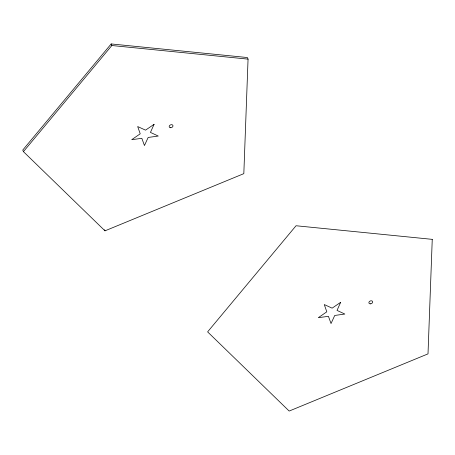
<?xml version="1.0" encoding="UTF-8"?>
<svg xmlns="http://www.w3.org/2000/svg" width="455" height="455" viewBox="0 0 455 455"><rect width="100%" height="100%" fill="white"/><g stroke="black" fill="none" stroke-linecap="round" stroke-linejoin="round"><path stroke-width="0.68" d="M248.06 59.127L243.823 173.651L104.986 230.833L23.427 151.646L22.75 150.065L111.174 43.942L247.389 57.54L248.06 59.127L111.85 45.523L23.427 151.646M111.174 43.942L111.85 45.523M104.536 229.775L104.986 230.833M432.25 239.353L428.007 353.876L289.175 411.058L207.611 331.871L296.04 225.748L432.25 239.353M154.074 124.312L150.446 132.405L158.26 136.045L148.154 137.456L144.451 145.543L141.841 138.326L131.734 139.679L140.225 133.804L137.683 126.558L145.543 130.147L154.074 124.312M340.659 302.313L337.03 310.407L344.845 314.047L334.738 315.457L331.035 323.545L328.425 316.327L318.318 317.681L326.809 311.806L324.267 304.56L332.127 308.149L340.659 302.313M370.313 303.849A1.974 1.439 -23.1 0 0 372.605 301.574A1.974 1.439 -23.1 0 0 369.414 301.523A1.974 1.439 -23.1 0 0 370.313 303.849M170.659 127.736A1.974 1.439 -23.1 0 0 172.9 125.432A1.974 1.439 -23.1 0 0 169.692 125.438A1.974 1.439 -23.1 0 0 170.659 127.736"/></g></svg>
